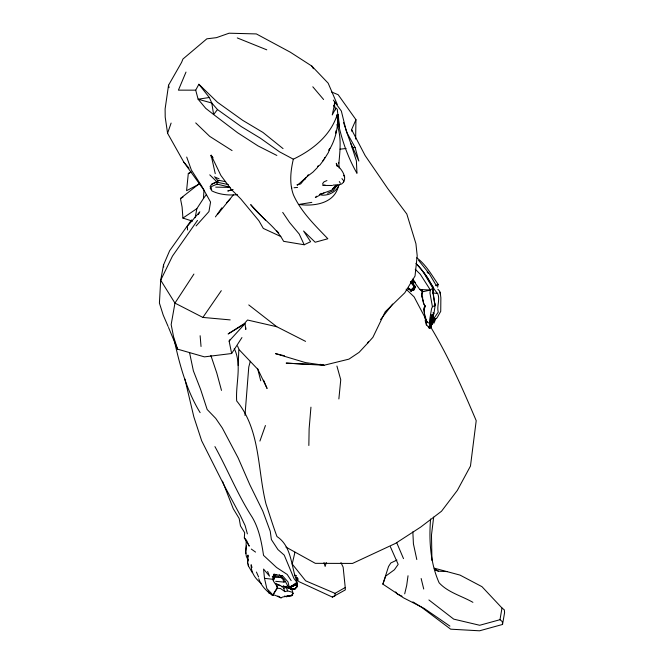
<?xml version="1.0" encoding="UTF-8"?>
<svg xmlns="http://www.w3.org/2000/svg" width="664" height="664" viewBox="0 0 664 664"><rect width="100%" height="100%" fill="white"/><g stroke="black" fill="none" stroke-linecap="round" stroke-linejoin="round"><path stroke-width="1" d="M335.801 133.19L335.835 130.916M355.638 139.066L355.954 119.694L338.167 94.728L331.552 91.972M308.843 445.494L309.125 428.795L310.943 407.156M433.069 319.135L433.243 314.512L432.554 318.313M238.21 365.482L238.808 349.986M252.362 572.741L248.402 565.977L247.606 562.856L247.938 555.046L248.021 557.03M422.096 293.546L422.238 290.218M296.252 587.491L294.791 588.968L292.467 589.383L294.791 588.968L296.551 587.316L296.177 583.872L296.966 583.897L293.496 586.121L289.703 587.565L290.176 586.901L292.467 589.383L294.766 588.926L297.057 586.76L297.406 585.615C298.119 578.527 292.683 587.134 289.114 586.785L288.574 586.686L291.745 589.449L292.683 591.491M431.144 323.161L432.081 322.911L433.277 315.076L431.857 316.222L430.629 324.065L429.492 323.542L429.666 319.874L431.534 308.843L432.422 306.71L429.948 292.99L430.38 290.035L420.295 274.232L415.232 269.269M245.904 553.577L246.236 539.782L249.249 546.165L244.335 537.956L244.651 532.661L240.476 525.921L239.164 518.476L233.255 508.715L222.482 481.159M410.858 290.915L413.763 289.355L410.892 291.123L410.925 290.616L407.986 288.807M338.806 162.746L339.179 168.033M195.158 217.717L196.876 208.629L203.433 198.544L203.989 190.17L183.803 162.14L167.577 133.265L165.203 117.138L165.112 108.929L168.54 85.224L181.579 62.408L182.957 59.013L206.853 38.819L216.456 37.657L229.105 33.2L256.362 33.93L290.284 52.182L311.831 66.076L328.174 83.191L337.312 104.497M430.571 519.032C428.886 540.454 430.28 562.981 439.128 582.809C447.976 592.495 461.746 595.923 472.909 602.331M337.835 120.972C337.163 131.049 334.581 141.49 329.112 150.056M431.542 319.65C429.633 331.253 429.799 313.649 433.899 313.798L435.293 304.444L434.464 302.22L432.936 290.691L433.542 287.587C427.74 279.602 423.856 270.472 416.237 263.907M429.409 328.008L426.761 325.152L426.089 321.542L426.562 319.583M244.974 415.423L248.768 367.043L250.303 361.274M338.864 398.948L340.748 379.783L336.922 366.038M190.991 172.042L188.302 173.561L186.576 190.676L199.773 183.803M289.114 586.785L288.018 581.913L282.49 575.779L273.817 574.31L272.813 579.282L273.742 581.639L277.552 587.092L277.419 588.179L272.547 595.525C266.787 591.234 260.993 585.897 258.761 578.734M433.658 517.131L431.484 534.993L431.949 560.466M338.881 163.153C340.084 150.355 341.653 136.767 336.914 124.525M408.028 575.754L406.7 585.391L404.691 593.857M247.606 562.856L248.145 558.98M273.9 574.219L273.651 575.912L275.021 576.086L276.108 574.675M433.243 314.512L431.509 315.873L430.612 323.584L427.433 322.422L425.524 319.235L424.578 314.138L423.956 309.391L425.292 306.569L423.632 303.174L421.781 294.509L422.653 291.363L420.246 289.205M246.468 545.941L245.522 551.477L246.377 556.449L248.104 560.117M412.883 601.899L421.366 607.112L450.682 629.181L479.541 630.8L502.548 624.459L502.308 621.604L499.992 619.703L501.992 608.008L481.973 586.677L460.036 575.099L434.264 568.185M502.548 624.459L504.59 612.623L504.316 609.859L501.992 608.008M431.932 321.766L432.239 320.04M431.949 322.355L432.314 320.372M191.539 219.95L169.644 250.718L163.518 264.969L160.696 280.208L159.41 303.074L163.203 315.076L168.133 326.505M335.071 102.057L332.241 114.947L336.009 107.966L337.271 109.286L339.221 126.99L338.316 114.548L336.847 115.768C329.917 136.195 312.188 150.147 293.33 159.194C290.6 170.864 289.213 183.347 293.43 194.843C301.124 212.032 315.035 225.32 327.842 238.749L315.184 242.236L303.572 231.006L310.611 241.704L304.203 244.759L283.603 241.322C275.784 226.515 260.836 217.676 250.693 204.628L265.343 220.091M437.618 287.155L438.149 284.383C431.716 275.112 425.948 264.546 416.751 257.798M430.811 319.907L431.874 315.276L430.679 314.487M294.949 552.24L292.202 564.018L305.647 580.834L335.038 593.35L345.238 587.507L343.139 567.147L340.964 562.624M425.831 318.006L425.201 320.637L426.354 325.061M432.679 318.38L433.799 313.723L433.086 312.545M297.016 585.681L296.634 587.034L297.016 585.681L296.177 583.872M284.632 595.998L286.4 596.695L291.961 595.608L293.123 593.159L292.525 592.338L287.62 590.894L284.964 591.657L280.523 588.536L277.419 588.179L276.531 585.125L279.021 584.835L283.088 587.15L284.964 591.657M288.649 595.94C282.632 597.102 296.028 594.239 291.305 595.6M326.298 562.499L325.136 566.467L323.99 562.591M296.634 587.034L296.999 585.789L297.057 586.76M415.091 287.13L413.888 289.438L411.531 290.791L414.187 289.761L415.382 286.508L411.14 281.511M449.935 626.127L423.931 608.274L403.397 597.774L382.871 584.146L388.548 566.483L390.83 562.964L396.939 560.067M273.485 580.461L274.099 578.576L273.311 576.07M428.844 327.925L430.031 327.925L434.231 320.098L435.982 318.413L434.048 319.625L434.231 320.098M167.577 133.265L171.113 123.072M259.914 441.062L265.434 425.524M382.871 584.146L385.734 576.095L394.408 569.754L398.168 564.375L390.382 546.762M410.418 281.993L414.22 286.665L414.759 286.964L414.95 286.474M333.859 106.298L334.175 105.493L333.685 105.543M337.959 185.206L341.719 183.936C348.301 179.014 342.35 170.2 337.959 166.025M293.123 593.159L292.094 595.06M338.416 186.219C334.208 203.848 313.566 206.62 298.377 204.404M185.995 72.077L178.408 90.146L195.706 90.163L198.876 84.262L217.501 102.289L242.675 120.325L262.952 132.435L283.047 148.603M433.849 323.31L435.733 318.894L435.177 318.811M307.482 176.267L312.96 172.109L317.367 167.618L318.106 166.133L317.724 166.39L319.932 165.012L323.717 159.958L324.804 157.426M352.069 131.596L351.605 129.654L355.954 119.694M425.018 305.697L423.848 308.303L424.371 313.134L425.217 318.762L427.433 322.422M273.269 580.344L274.099 578.576L272.281 576.369M434.538 305.988L435.293 304.444M432.48 323.625L429.691 327.46L428.629 327.095L430.629 323.343M428.629 327.095L429.749 327.393L433.6 320.397M308.627 364.32L286.159 363.108L324.032 365.266L348.932 359.141L359.099 352.352L367.599 343.23L368.553 341.479M429.749 327.393L433.584 320.446M198.362 214.489L199.358 212.679M339.379 184.293C336.698 191.664 329.195 195.706 321.542 195.133M304.718 179.761L306.087 177.321M306.029 177.388L300.651 183.936L296.949 184.808M267.625 571.43L269.518 576.169L263.558 569.056L264.488 578.327L266.853 588.611L271.916 593.915L272.547 595.525L277.552 587.092M337.503 184.667L333.237 190.651L327.593 193.265M328.937 149.964L329.8 148.528L328.381 152.521L324.488 158.804M286.856 595.957L286.4 596.695L292.65 595.027M429.981 327.153L430.031 327.925L430.679 326.879M433.542 287.587L430.38 290.035L422.81 291.753L419.789 289.496L412.311 279.121M432.098 321.061L438.24 312.121C436.605 306.004 440.39 299.406 437.626 293.48C431.6 287.114 429.293 278.108 423.084 271.875M168.523 327.452L177.554 349.148L204.429 356.867L231.645 353.522L241.945 337.561M193.921 274.058L174.956 303.099L171.163 324.596L173.578 336.772L177.554 349.148M296.551 586.461L296.999 585.789M308.337 174.665L306.868 176.832L297.364 185.281M231.645 353.522L229.113 341.072L230.267 339.387M431.733 323.717L434.845 319.193L437.012 317.882L440.73 311.366L440.871 297.846L440.157 292.094M197.498 220.406L172.482 256.063L160.696 280.208L174.956 303.099L202.877 317.425L221.303 290.683M225.636 181.704L219.087 180.359L211.7 184.252L210.073 186.567L211.683 189.315M215.435 216.887L221.867 207.79M410.892 291.123L411.406 290.409L408.128 288.442M203.433 198.544L206.454 194.436M198.876 84.262L209.318 97.508L211.774 103.011L217.477 109.56L213.634 114.54L237.587 132.734L258.039 145.922L276.846 155.451M380.572 319.591L392.656 304.054M217.41 214.663L233.529 194.635M296.235 576.867L297.92 578.908L297.065 579.722M316.496 196.195L315.334 197.557L323.907 192.983M199.856 211.766L187.339 226.216L187.563 229.968M245.688 327.418L245.788 329.435L245.008 323.683L228.117 333.959L244.46 323.468L247.514 320.015L276.78 326.729L305.573 341.371M297.92 578.908L297.314 580.12L297.663 579.481L297.04 577.863L297.655 579.24L296.991 578.56M367.599 343.23L372.894 337.337L385.195 311.814L404.799 292.791L415.033 276L417.199 255.781L415.93 243.713L406.824 214.024L387.718 188.526L365.15 155.583L351.605 129.654M229.113 341.072L245.008 323.683L244.46 323.468M332.606 188.875L336.125 185.082M337.196 185.248L331.527 190.195L319.882 194.411M196.104 225.909L208.944 211.584L210.563 202.072L201.806 186.285L191.373 170.025L186.7 157.061M431.451 323.974L431.89 323.501M226.598 202.736L229.993 199.167M322.488 161.252L323.717 159.958M192.477 221.145L182.915 218.082L182.11 207.093L180.442 198.511L199.275 183.662M431.783 322.629L432.214 322.281L430.969 324.206L429.907 323.708M408.335 288.018L411.116 289.853L414.22 286.665L414.875 287.803L414.328 287.421L414.187 289.761M429.608 327.41L428.886 327.36L429.401 327.933L431.177 327.003L431.094 326.265L430.421 326.464M412.319 283.918L414.759 286.964L415.1 286.524M436.09 285.877L438.149 284.383L435.974 285.545M282.125 575.812L280.017 577.306L278.075 576.252L273.186 576.136M219.087 180.359L218.257 180.94L215.476 178.01M182.915 218.082L196.876 208.629M413.423 288.956L411.116 289.853L413.423 288.956L413.888 289.438L411.879 289.944L412.244 290.508L411.116 289.853M285.063 587.258L287.553 585.822M296.933 579.373L298.933 581.639L332.373 597.094L345.322 589.898L345.238 587.507M180.442 198.511L182.998 197.117M434.048 319.625L434.845 319.193L434.048 318.014M281.818 586.827L283.403 586.071L291.778 589.366L292.21 589.275L290.981 588.727L290.616 587.208L296.127 584.428M188.302 173.561L191.049 172.159M430.031 327.925L430.72 327.576L430.413 327.178M277.859 596.031L281.046 597.866L282.847 596.953L286.765 596.355M332.373 597.094L335.088 595.774L335.038 593.35M296.966 583.897L290.176 586.901L290.683 589.01M432.422 306.71L435.061 305.473L433.152 294.202L432.978 288.466L423.416 272.174L416.013 263.293M429.401 327.933L430.72 327.576M326.929 180.55L324.049 181.828L322.712 183.43L323.094 185.422L332.332 185.497M211.7 184.252L216.713 182.119L228.308 184.592M229.935 187.198L217.12 184.119L211.907 186.327L210.173 188.244L212.023 190.983C219.751 194.718 228.939 195.548 237.422 194.652M410.925 290.616L411.406 290.409M275.684 581.34L284.001 582.079L285.611 581.407M283.868 588.304L286.242 587.424L287.62 590.894M293.372 585.847L290.176 586.901L290.981 588.727M319.351 194.452L321.957 193.597M232.508 189.63L227.769 190.991L233.114 189.506M272.547 595.525L274.415 594.994L281.046 597.866M499.992 619.703L479.69 625.272L453.728 619.139L428.902 599.957M430.147 324.198L430.629 324.065M323.094 185.422L325.028 184.941M290.334 595.732L291.961 595.608M299.746 204.288L311.823 202.371M209.318 97.508L198.113 99.218L195.706 90.163M293.231 588.902L294.841 589.084L292.791 589.242M292.467 589.383L294.841 589.084M340.084 149.184L346.085 148.487M352.078 147.79L355.082 147.441L358.851 161.037L350.816 143.457L346.193 130.75L341.346 111.037L333.336 100.081M288.574 586.686L293.496 586.121L293.247 585.565M294.077 187.721L297.572 187.431M429.492 323.542L430.546 323.509M333.162 185.057L336.449 185.024M215.725 187.14L229.918 187.397M274.074 577.323L281.461 577.414L282.466 578.344L284.001 582.079M435.542 570.177L438.414 571.181L447.096 571.596M419.789 289.496L430.38 290.035M291.853 588.844L291.081 588.794L291.745 589.449M202.877 317.425L230.201 319.899M270.738 593.458L269.086 593.284L267.932 590.985M432.471 292.915L437.626 293.48M264.488 578.327L272.813 579.282M284.441 355.771L275.535 353.638L305.531 362.61L324.032 365.266L320.073 364.312M294.799 575.14L296.567 575.738M283.403 586.071L288.956 588.271M237.28 37.923L266.77 49.825M422.096 297.016L422.736 297.281M280.831 577.655L282.466 578.344M214.323 176.815L219.078 178.84M280.855 236.533L263.301 228.416L258.91 220.772L240.75 198.86L231.172 189.298L220.855 175.404L211.16 155.276L211.243 157.21M402.01 596.222L397.454 594.106L395.653 591.881M293.33 159.194L279.486 151.799L260.421 138.228L241.148 126.517L217.477 109.56M285.968 547.103L315.325 563.338L352.518 563.429L395.553 543.376L420.669 527.1L441.519 511.238L457.355 490.356L470.469 466.078L476.212 420.685C462.609 388.664 448.574 356.634 430.546 326.812M275.842 583.299L279.793 585.689M434.887 569.015L438.414 571.181M232.068 150.595L209.716 136.377L195.714 122.906M251.299 549.062L255.557 552.091M248.759 304.925L276.78 326.729M410.667 281.611L413.066 283.586M410.568 281.918L412.701 283.744L414.759 286.964M434.339 568.799L435.899 570.144M261.301 583.44C255.432 578.983 250.851 572.385 251.158 564.74L252.021 567.454M410.526 281.669L412.701 283.744M279.328 574.85L284.391 579.689L288.11 586.503M244.335 537.956L245.605 539.168M406.102 289.155L414.12 296.891L425.831 319.102M209.766 174.848L216.829 181.77M437.866 289.238L439.551 291.081L440.464 294.567M276.822 230.889L278.78 233.056M418.544 260.305L429.243 273.651L436.381 285.719M183.803 162.14L189.041 168.208M297.074 582.535L294.003 578.551L284.242 555.137L277.925 549.568L271.385 539.575L270.231 531.233L262.803 511.114L249.78 484.637L238.102 457.853L222.324 428.023L215.725 418.386L207.16 409.497L200.669 389.56L193.365 370.811L189.539 352.542M411.937 280.565L413.738 282.665M312.802 86.793L323.6 99.5M427.085 271.958L428.338 273.435M341.927 178.599L343.587 180.583L343.695 181.994M343.512 175.271L344.682 176.823M412.9 279.32L415.349 282.615M215.252 173.669L211.16 155.276L212.978 157.758M282.723 212.397L289.546 222.457L299.207 234.018L304.203 244.759M339.287 181.562L340.375 183.222M291.172 580.61L287.213 574.468L276.581 567.496L263.542 555.37C261.558 542.256 259.084 528.934 252.262 517.339C237.72 494.854 227.835 469.954 214.92 446.59M200.13 412.634C186.542 390.415 179.529 364.561 174.059 339.254M211.16 155.276L212.712 157.858M311.831 66.076L313.416 68.732M425.292 306.569L423.673 303.846L421.748 295.538L422.653 291.363M355.082 147.441L347.313 133.389L343.57 122.649M433.061 314.62L433.277 315.076M337.926 166.564L336.291 163.294L336.756 165.983M237.513 346.002L239.198 349.762L257.972 369.491L267.086 388.481L263.591 380.165M256.437 572.053L258.587 576.95M396.607 542.43L403.513 558.64M291.496 187.273L291.836 188.086M210.862 355.447L216.754 372.927L221.486 390.39M234.251 348.476C242.194 365.092 235.496 383.493 236.683 400.956C260.653 430.04 257.325 469.373 266.007 504.009C269.717 514.924 272.962 525.871 276.971 536.529C292.11 546.522 290.923 566.857 297.049 581.855M350.816 143.457L356.394 160.929L356.958 173.304C346.608 155.144 340.184 135.315 336.648 114.781M247.373 533.881L245.116 525.564L240.293 515.447L223.843 484.803L201.673 440.813L193.846 416.884L184.874 378.978M257.541 368.354L260.744 380.779M421.15 578.518L423.732 589.034M334.224 103.999L335.544 109.884M168.54 85.224L169.071 87.656M416.801 559.536L413.423 543.866L412.842 531.856M216.713 182.119L217.12 184.119M274.713 574.318L275.021 576.086L274.838 574.202M163.518 264.969L163.726 267.011M200.13 335.727L201.034 346.492M248.319 563.985L248.402 565.977M211.774 103.011L198.113 99.218L205.724 108.34L213.634 114.54L211.774 103.011"/></g></svg>
